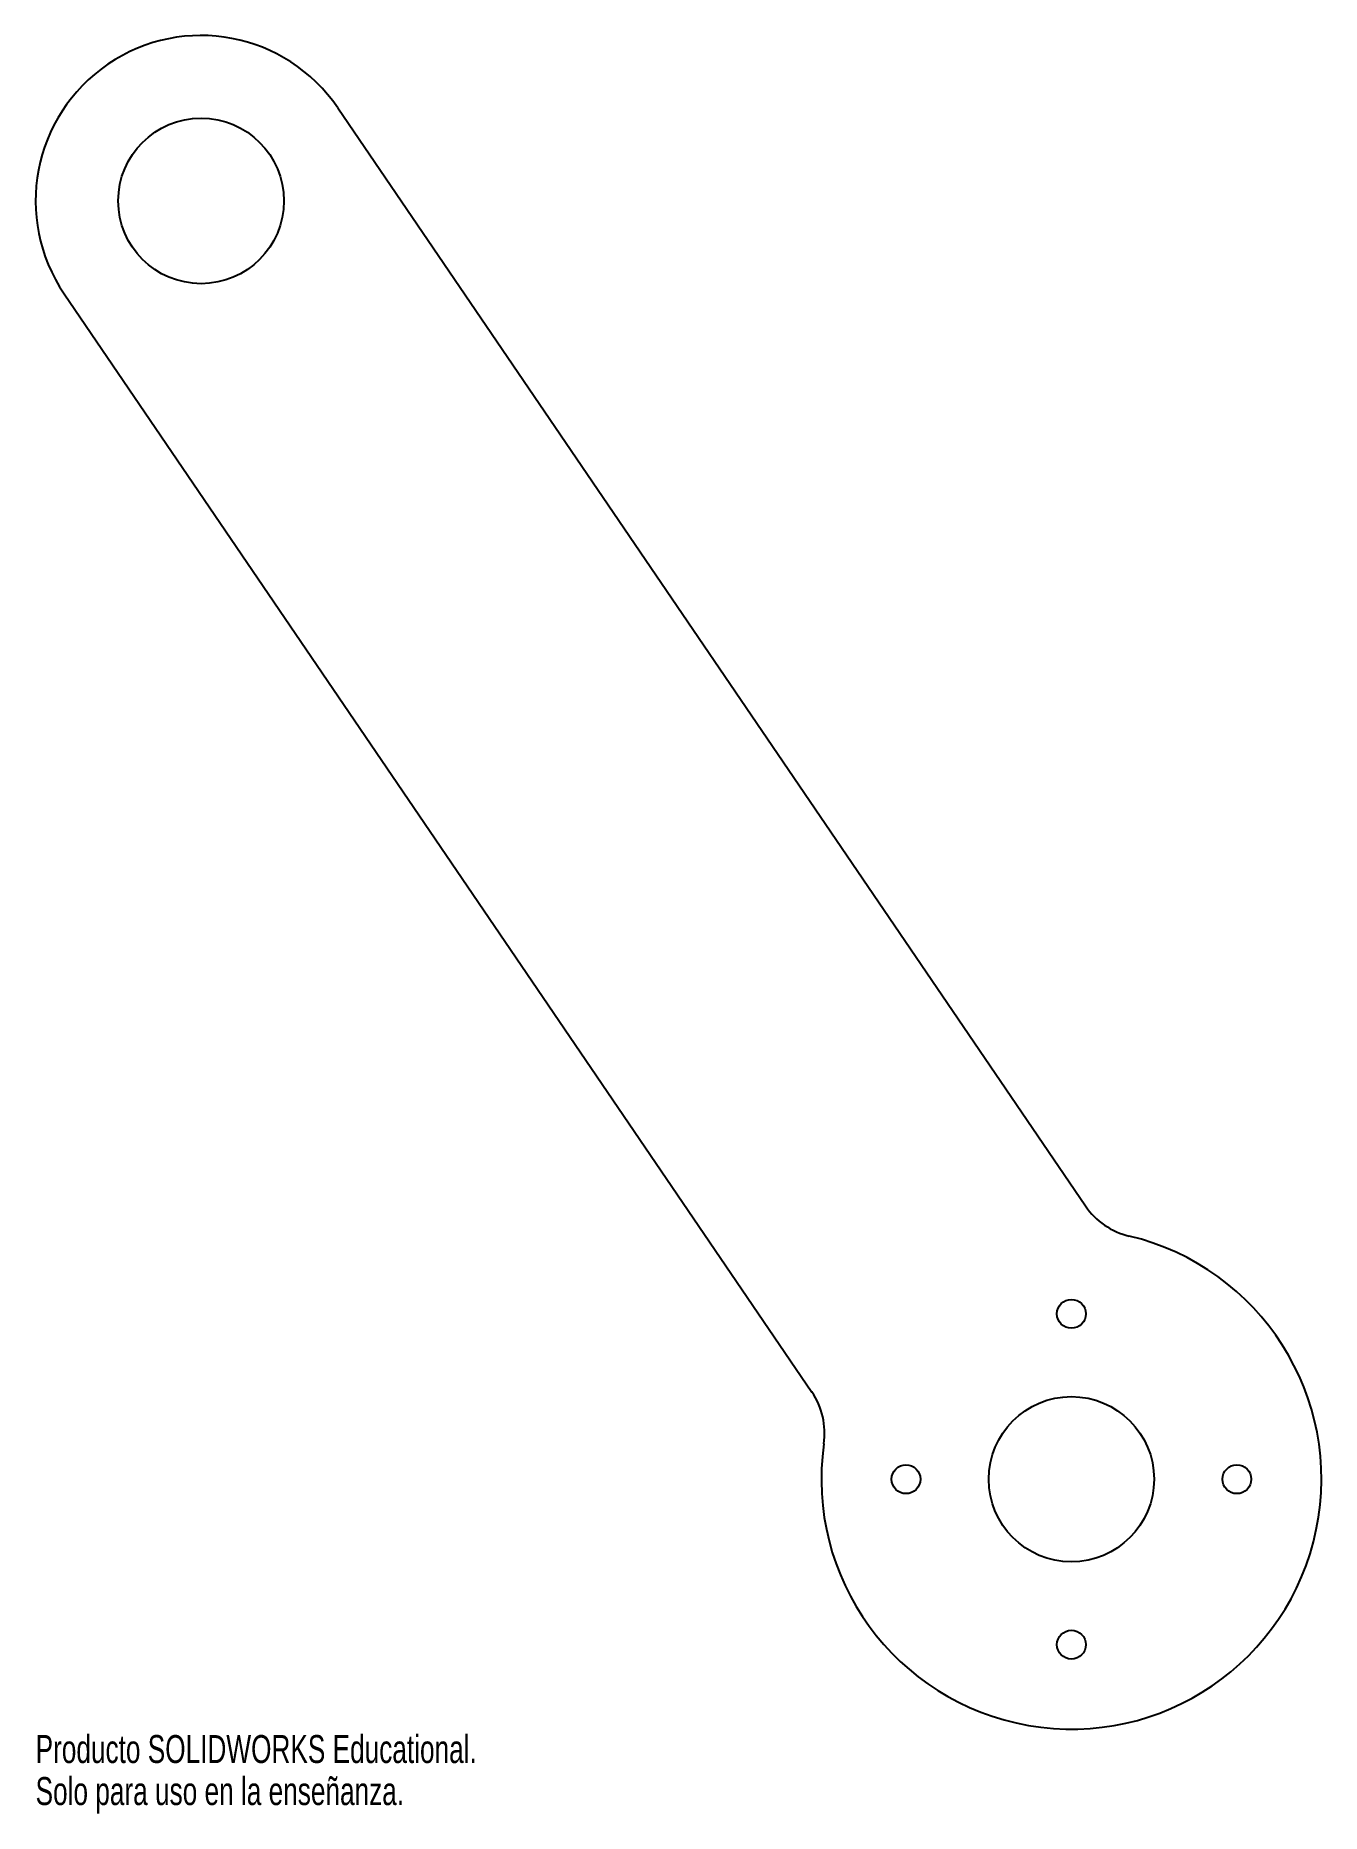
# Model space of a CAD drawing. Header units: inches. Extents: x 1 to 9.8, y 1.4 to 13.4.
import ezdxf

# ---------------------------------------------------------------- set-up
doc = ezdxf.new("R2010")
doc.units = ezdxf.units.IN
doc.header["$MEASUREMENT"] = 0
doc.styles.add('SLDTEXTSTYLE0', font='TXT', dxfattribs={"width": 0.7})

msp = doc.modelspace()

# ---------------------------------------------------------------- linework, layer by layer
at = {"color": 7, "linetype": 'Continuous', "lineweight": 25}
for p, q in [((3.08, 12.953), (8.164, 5.484)), ((1.22, 11.687), (6.304, 4.218))]:
    msp.add_line(p, q, dxfattribs=at)
for centre, radius in [((2.15, 12.32), 0.563), ((8.068, 4.75), 0.098), ((8.068, 3.625), 0.562), ((6.943, 3.625), 0.098), ((9.193, 3.625), 0.098), ((8.068, 2.5), 0.098)]:
    msp.add_circle(centre, radius, dxfattribs=at)
for centre, radius, start, end in [((2.15, 12.32), 1.125, 34.242, 214.242), ((8.577, 5.765), 0.5, 214.242, 256.6266), ((8.068, 3.625), 1.7, 171.8574, 76.6266), ((5.89, 3.937), 0.5, 351.8574, 34.242)]:
    msp.add_arc(centre, radius, start, end, dxfattribs=at)

# ---------------------------------------------------------------- texts
at = {"color": 7, "linetype": 'Continuous', "char_height": 0.1903, "attachment_point": 1, "style": 'SLDTEXTSTYLE0'}
for s, insert in [('Producto SOLIDWORKS Educational.', (1.025, 1.885)), ('Solo para uso en la enseñanza.', (1.025, 1.599))]:
    msp.add_mtext(s, dxfattribs=dict(at, insert=insert))

doc.saveas('drawing.dxf')
